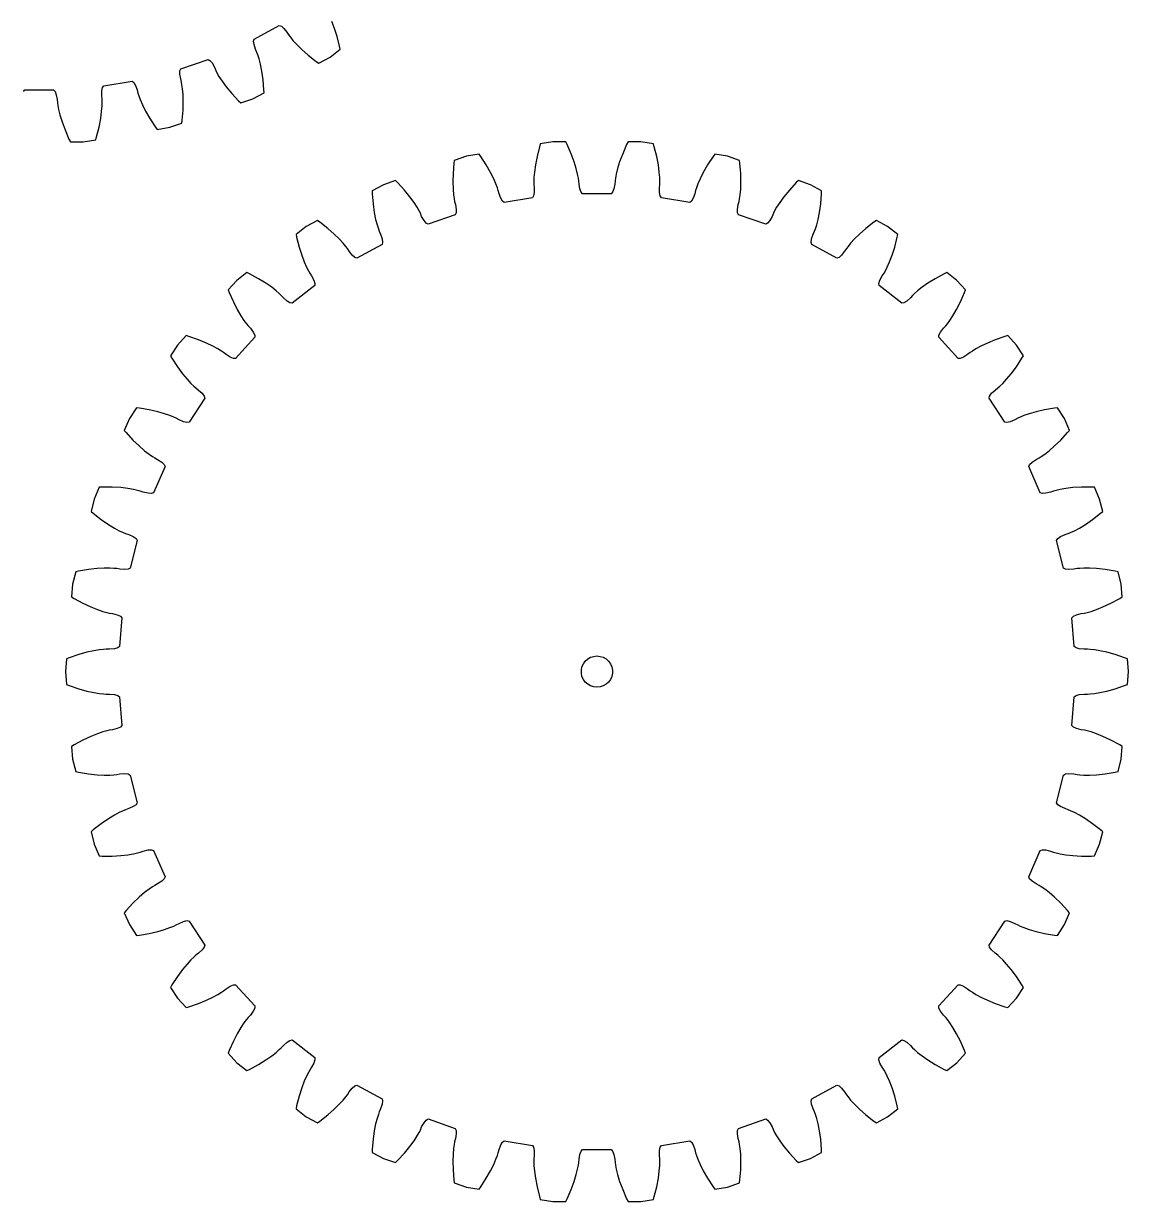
# Model space of a CAD drawing. Extents: x 0 to 209, y 0 to 203.
# Drawn here: x 102.9 to 208.7, y 0 to 112.8 of the extents above; entities that cross this region are included whole.
import ezdxf

# ---------------------------------------------------------------- set-up
doc = ezdxf.new("R2010")
doc.units = 0

msp = doc.modelspace()

# ---------------------------------------------------------------- linework, layer by layer
for p, q in [((132.64, 112.38), (132.4, 113.02)), ((124.94, 111.34), (127.36, 112.65)), ((127.36, 112.65), (127.56, 112.58)), ((127.56, 112.58), (127.8, 112.37)), ((127.8, 112.37), (128.09, 112.01)), ((128.09, 112.01), (128.27, 111.74)), ((128.27, 111.74), (128.42, 111.53)), ((132.89, 111.6), (132.64, 112.38)), ((124.89, 111.14), (124.94, 111.34)), ((124.94, 110.82), (124.89, 111.14)), ((125.08, 110.38), (124.94, 110.82)), ((128.42, 111.53), (128.67, 111.22)), ((128.67, 111.22), (129.03, 110.83)), ((129.03, 110.83), (129.52, 110.35)), ((133.13, 110.66), (132.89, 111.6)), ((133.18, 110.38), (133.13, 110.66)), ((125.21, 110.08), (125.08, 110.38)), ((125.3, 109.84), (125.21, 110.08)), ((125.42, 109.47), (125.3, 109.84)), ((125.56, 108.94), (125.42, 109.47)), ((129.52, 110.35), (130.14, 109.81)), ((130.14, 109.81), (130.9, 109.21)), ((131.14, 109.05), (132.22, 109.63)), ((132.22, 109.63), (133.18, 110.38)), ((117.84, 108.32), (117.92, 108.51)), ((117.92, 108.51), (120.53, 109.41)), ((120.53, 109.41), (120.71, 109.31)), ((120.71, 109.31), (120.92, 109.06)), ((120.92, 109.06), (121.14, 108.65)), ((121.14, 108.65), (121.27, 108.35)), ((121.27, 108.35), (121.39, 108.13)), ((125.69, 108.27), (125.56, 108.94)), ((130.9, 109.21), (131.14, 109.05)), ((110.54, 106.88), (113.25, 107.33)), ((113.25, 107.33), (113.41, 107.2)), ((113.41, 107.2), (113.58, 106.92)), ((117.83, 108), (117.84, 108.32)), ((117.91, 107.54), (117.83, 108)), ((117.99, 107.23), (117.91, 107.54)), ((118.03, 106.98), (117.99, 107.23)), ((121.39, 108.13), (121.58, 107.78)), ((121.58, 107.78), (121.88, 107.33)), ((121.88, 107.33), (122.28, 106.78)), ((125.8, 107.46), (125.69, 108.27)), ((125.89, 106.49), (125.8, 107.46)), ((102.85, 106.33), (102.98, 106.48)), ((102.98, 106.48), (105.73, 106.48)), ((105.73, 106.48), (105.87, 106.33)), ((105.87, 106.33), (105.99, 106.02)), ((110.36, 106.38), (110.43, 106.7)), ((110.36, 105.92), (110.36, 106.38)), ((110.43, 106.7), (110.54, 106.88)), ((113.58, 106.92), (113.73, 106.48)), ((113.73, 106.48), (113.81, 106.17)), ((113.81, 106.17), (113.89, 105.93)), ((118.09, 106.58), (118.03, 106.98)), ((118.14, 106.05), (118.09, 106.58)), ((122.28, 106.78), (122.8, 106.14)), ((122.8, 106.14), (123.46, 105.43)), ((124.82, 105.63), (125.9, 106.21)), ((125.9, 106.21), (125.89, 106.49)), ((105.99, 106.02), (106.07, 105.56)), ((106.07, 105.56), (106.1, 105.24)), ((106.1, 105.24), (106.13, 104.99)), ((106.13, 104.99), (106.21, 104.6)), ((110.34, 104.41), (110.38, 104.95)), ((110.39, 105.6), (110.36, 105.92)), ((110.38, 104.95), (110.39, 105.34)), ((110.39, 105.34), (110.39, 105.6)), ((113.89, 105.93), (114.03, 105.55)), ((114.03, 105.55), (114.24, 105.06)), ((114.24, 105.06), (114.55, 104.45)), ((118.16, 105.36), (118.14, 106.05)), ((118.14, 104.54), (118.16, 105.36)), ((123.46, 105.43), (123.66, 105.23)), ((123.66, 105.23), (124.82, 105.63)), ((106.21, 104.6), (106.34, 104.08)), ((106.34, 104.08), (106.54, 103.42)), ((110.25, 103.73), (110.34, 104.41)), ((114.55, 104.45), (114.96, 103.73)), ((118.06, 103.57), (118.14, 104.54)), ((106.54, 103.42), (106.83, 102.65)), ((109.86, 101.98), (110.09, 102.92)), ((110.09, 102.92), (110.25, 103.73)), ((114.96, 103.73), (115.49, 102.92)), ((115.49, 102.92), (115.65, 102.69)), ((115.65, 102.69), (116.86, 102.9)), ((116.86, 102.9), (118.02, 103.29)), ((118.02, 103.29), (118.06, 103.57)), ((106.83, 102.65), (107.21, 101.76)), ((107.21, 101.76), (107.34, 101.51)), ((108.56, 101.51), (109.77, 101.71)), ((109.77, 101.71), (109.86, 101.98)), ((107.34, 101.51), (108.56, 101.51)), ((152.29, 101.04), (152.06, 100.1)), ((152.37, 101.31), (152.29, 101.04)), ((153.58, 101.51), (152.37, 101.31)), ((154.81, 101.51), (153.58, 101.51)), ((154.94, 101.26), (154.81, 101.51)), ((155.32, 100.37), (154.94, 101.26)), ((160.64, 101.26), (160.26, 100.37)), ((160.77, 101.51), (160.64, 101.26)), ((161.99, 101.51), (160.77, 101.51)), ((163.2, 101.31), (161.99, 101.51)), ((163.29, 101.04), (163.2, 101.31)), ((163.52, 100.1), (163.29, 101.04)), ((144.09, 99.45), (144.01, 98.48)), ((144.13, 99.73), (144.09, 99.45)), ((145.29, 100.13), (144.13, 99.73)), ((146.5, 100.33), (145.29, 100.13)), ((146.66, 100.1), (146.5, 100.33)), ((147.19, 99.29), (146.66, 100.1)), ((152.06, 100.1), (151.9, 99.29)), ((155.61, 99.6), (155.32, 100.37)), ((155.81, 98.95), (155.61, 99.6)), ((159.97, 99.6), (159.77, 98.95)), ((160.26, 100.37), (159.97, 99.6)), ((163.68, 99.29), (163.52, 100.1)), ((168.92, 100.1), (168.39, 99.29)), ((169.08, 100.33), (168.92, 100.1)), ((170.29, 100.13), (169.08, 100.33)), ((171.45, 99.73), (170.29, 100.13)), ((171.49, 99.45), (171.45, 99.73)), ((171.57, 98.48), (171.49, 99.45)), ((144.01, 98.48), (143.99, 97.66)), ((147.6, 98.57), (147.19, 99.29)), ((147.91, 97.96), (147.6, 98.57)), ((151.81, 98.61), (151.76, 98.08)), ((151.9, 99.29), (151.81, 98.61)), ((155.94, 98.42), (155.81, 98.95)), ((156.02, 98.03), (155.94, 98.42)), ((159.64, 98.42), (159.56, 98.03)), ((159.77, 98.95), (159.64, 98.42)), ((163.77, 98.61), (163.68, 99.29)), ((163.81, 98.08), (163.77, 98.61)), ((167.98, 98.57), (167.67, 97.96)), ((168.39, 99.29), (167.98, 98.57)), ((171.59, 97.66), (171.57, 98.48)), ((137.33, 97.4), (136.25, 96.81)), ((138.49, 97.79), (137.33, 97.4)), ((138.69, 97.6), (138.49, 97.79)), ((139.35, 96.88), (138.69, 97.6)), ((143.99, 97.66), (144.01, 96.98)), ((148.12, 97.47), (147.91, 97.96)), ((148.26, 97.1), (148.12, 97.47)), ((148.34, 96.85), (148.26, 97.1)), ((151.76, 98.08), (151.75, 97.68)), ((151.75, 97.68), (151.76, 97.43)), ((151.76, 97.43), (151.79, 97.11)), ((151.79, 97.11), (151.79, 96.64)), ((156.05, 97.78), (156.02, 98.03)), ((156.08, 97.46), (156.05, 97.78)), ((156.16, 97), (156.08, 97.46)), ((159.5, 97.46), (159.42, 97)), ((159.53, 97.78), (159.5, 97.46)), ((159.56, 98.03), (159.53, 97.78)), ((163.79, 97.11), (163.82, 97.43)), ((163.79, 96.64), (163.79, 97.11)), ((163.82, 97.68), (163.81, 98.08)), ((163.82, 97.43), (163.82, 97.68)), ((167.32, 97.1), (167.24, 96.85)), ((167.46, 97.47), (167.32, 97.1)), ((167.67, 97.96), (167.46, 97.47)), ((171.57, 96.98), (171.59, 97.66)), ((176.88, 97.6), (176.23, 96.88)), ((177.09, 97.79), (176.88, 97.6)), ((178.25, 97.4), (177.09, 97.79)), ((179.32, 96.81), (178.25, 97.4)), ((136.25, 96.81), (136.26, 96.53)), ((136.26, 96.53), (136.34, 95.56)), ((139.87, 96.24), (139.35, 96.88)), ((140.27, 95.69), (139.87, 96.24)), ((144.01, 96.98), (144.06, 96.44)), ((144.06, 96.44), (144.11, 96.05)), ((144.11, 96.05), (144.16, 95.8)), ((148.41, 96.54), (148.34, 96.85)), ((148.57, 96.1), (148.41, 96.54)), ((148.73, 95.82), (148.57, 96.1)), ((151.61, 96.14), (148.9, 95.69)), ((151.72, 96.32), (151.61, 96.14)), ((151.79, 96.64), (151.72, 96.32)), ((156.27, 96.7), (156.16, 97)), ((156.41, 96.54), (156.27, 96.7)), ((159.16, 96.54), (156.41, 96.54)), ((159.3, 96.7), (159.16, 96.54)), ((159.42, 97), (159.3, 96.7)), ((163.86, 96.32), (163.79, 96.64)), ((163.97, 96.14), (163.86, 96.32)), ((166.68, 95.69), (163.97, 96.14)), ((167.01, 96.1), (166.84, 95.82)), ((167.16, 96.54), (167.01, 96.1)), ((167.24, 96.85), (167.16, 96.54)), ((171.41, 95.8), (171.46, 96.05)), ((171.46, 96.05), (171.52, 96.44)), ((171.52, 96.44), (171.57, 96.98)), ((175.71, 96.24), (175.31, 95.69)), ((176.23, 96.88), (175.71, 96.24)), ((179.23, 95.56), (179.32, 96.53)), ((179.32, 96.53), (179.32, 96.81)), ((136.34, 95.56), (136.46, 94.75)), ((140.56, 95.24), (140.27, 95.69)), ((140.76, 94.9), (140.56, 95.24)), ((140.88, 94.67), (140.76, 94.9)), ((144.16, 95.8), (144.24, 95.49)), ((144.24, 95.49), (144.32, 95.03)), ((144.32, 95.03), (144.3, 94.7)), ((148.9, 95.69), (148.73, 95.82)), ((166.84, 95.82), (166.68, 95.69)), ((171.26, 95.03), (171.34, 95.49)), ((171.27, 94.7), (171.26, 95.03)), ((171.34, 95.49), (171.41, 95.8)), ((174.82, 94.9), (174.7, 94.67)), ((175.01, 95.24), (174.82, 94.9)), ((175.31, 95.69), (175.01, 95.24)), ((179.12, 94.75), (179.23, 95.56)), ((131.01, 93.98), (129.93, 93.39)), ((131.24, 93.81), (131.01, 93.98)), ((132.01, 93.22), (131.24, 93.81)), ((136.46, 94.75), (136.59, 94.08)), ((136.59, 94.08), (136.73, 93.56)), ((141, 94.37), (140.88, 94.67)), ((141.23, 93.97), (141, 94.37)), ((141.44, 93.71), (141.23, 93.97)), ((141.62, 93.61), (141.44, 93.71)), ((144.22, 94.51), (141.62, 93.61)), ((144.3, 94.7), (144.22, 94.51)), ((171.35, 94.51), (171.27, 94.7)), ((173.96, 93.61), (171.35, 94.51)), ((174.14, 93.71), (173.96, 93.61)), ((174.35, 93.97), (174.14, 93.71)), ((174.57, 94.37), (174.35, 93.97)), ((174.7, 94.67), (174.57, 94.37)), ((178.85, 93.56), (178.99, 94.08)), ((178.99, 94.08), (179.12, 94.75)), ((184.33, 93.81), (183.57, 93.22)), ((184.57, 93.98), (184.33, 93.81)), ((185.64, 93.39), (184.57, 93.98)), ((129.93, 93.39), (128.97, 92.64)), ((128.97, 92.64), (129.02, 92.36)), ((132.63, 92.67), (132.01, 93.22)), ((133.11, 92.2), (132.63, 92.67)), ((136.73, 93.56), (136.85, 93.18)), ((136.85, 93.18), (136.93, 92.94)), ((136.93, 92.94), (137.06, 92.65)), ((137.06, 92.65), (137.21, 92.2)), ((178.36, 92.2), (178.51, 92.65)), ((178.51, 92.65), (178.64, 92.94)), ((178.64, 92.94), (178.73, 93.18)), ((178.73, 93.18), (178.85, 93.56)), ((182.95, 92.67), (182.46, 92.2)), ((183.57, 93.22), (182.95, 92.67)), ((186.61, 92.64), (185.64, 93.39)), ((186.56, 92.36), (186.61, 92.64)), ((129.02, 92.36), (129.26, 91.42)), ((129.26, 91.42), (129.51, 90.64)), ((133.48, 91.8), (133.11, 92.2)), ((133.73, 91.49), (133.48, 91.8)), ((133.88, 91.29), (133.73, 91.49)), ((137.21, 91.68), (134.79, 90.37)), ((137.21, 92.2), (137.26, 91.88)), ((137.26, 91.88), (137.21, 91.68)), ((178.32, 91.88), (178.36, 92.2)), ((178.37, 91.68), (178.32, 91.88)), ((180.79, 90.37), (178.37, 91.68)), ((181.85, 91.49), (181.7, 91.29)), ((182.1, 91.8), (181.85, 91.49)), ((182.46, 92.2), (182.1, 91.8)), ((186.07, 90.64), (186.32, 91.42)), ((186.32, 91.42), (186.56, 92.36)), ((129.51, 90.64), (129.75, 90)), ((134.05, 91.02), (133.88, 91.29)), ((134.34, 90.65), (134.05, 91.02)), ((134.59, 90.44), (134.34, 90.65)), ((134.79, 90.37), (134.59, 90.44)), ((180.99, 90.44), (180.79, 90.37)), ((181.23, 90.65), (180.99, 90.44)), ((181.52, 91.02), (181.23, 90.65)), ((181.7, 91.29), (181.52, 91.02)), ((185.83, 90), (186.07, 90.64)), ((129.75, 90), (129.97, 89.51)), ((129.97, 89.51), (130.15, 89.15)), ((130.15, 89.15), (130.28, 88.93)), ((185.3, 88.93), (185.43, 89.15)), ((185.43, 89.15), (185.61, 89.51)), ((185.61, 89.51), (185.83, 90)), ((123.3, 88.23), (122.47, 87.32)), ((124.26, 88.98), (123.3, 88.23)), ((124.52, 88.86), (124.26, 88.98)), ((125.37, 88.39), (124.52, 88.86)), ((126.07, 87.96), (125.37, 88.39)), ((130.28, 88.93), (130.45, 88.66)), ((130.45, 88.66), (130.67, 88.25)), ((130.67, 88.25), (130.77, 87.94)), ((184.81, 87.94), (184.91, 88.25)), ((184.91, 88.25), (185.13, 88.66)), ((185.13, 88.66), (185.3, 88.93)), ((190.21, 88.39), (189.51, 87.96)), ((191.06, 88.86), (190.21, 88.39)), ((191.32, 88.98), (191.06, 88.86)), ((192.28, 88.23), (191.32, 88.98)), ((193.11, 87.32), (192.28, 88.23)), ((122.47, 87.32), (122.57, 87.06)), ((122.57, 87.06), (122.96, 86.17)), ((126.63, 87.57), (126.07, 87.96)), ((127.05, 87.24), (126.63, 87.57)), ((127.35, 86.98), (127.05, 87.24)), ((127.53, 86.8), (127.35, 86.98)), ((130.75, 87.73), (128.58, 86.04)), ((130.77, 87.94), (130.75, 87.73)), ((184.83, 87.73), (184.81, 87.94)), ((187, 86.04), (184.83, 87.73)), ((188.23, 86.98), (188.04, 86.8)), ((188.52, 87.24), (188.23, 86.98)), ((188.95, 87.57), (188.52, 87.24)), ((189.51, 87.96), (188.95, 87.57)), ((192.62, 86.17), (193.01, 87.06)), ((193.01, 87.06), (193.11, 87.32)), ((122.96, 86.17), (123.33, 85.44)), ((127.75, 86.56), (127.53, 86.8)), ((128.1, 86.25), (127.75, 86.56)), ((128.38, 86.08), (128.1, 86.25)), ((128.58, 86.04), (128.38, 86.08)), ((187.2, 86.08), (187, 86.04)), ((187.48, 86.25), (187.2, 86.08)), ((187.83, 86.56), (187.48, 86.25)), ((188.04, 86.8), (187.83, 86.56)), ((192.25, 85.44), (192.62, 86.17)), ((123.33, 85.44), (123.67, 84.85)), ((123.67, 84.85), (123.97, 84.4)), ((191.61, 84.4), (191.9, 84.85)), ((191.9, 84.85), (192.25, 85.44)), ((123.97, 84.4), (124.21, 84.08)), ((124.21, 84.08), (124.37, 83.88)), ((124.37, 83.88), (124.59, 83.65)), ((124.59, 83.65), (124.87, 83.28)), ((190.71, 83.28), (190.99, 83.65)), ((190.99, 83.65), (191.21, 83.88)), ((191.21, 83.88), (191.37, 84.08)), ((191.37, 84.08), (191.61, 84.4)), ((118.43, 82.94), (117.6, 82.04)), ((118.7, 82.86), (118.43, 82.94)), ((119.62, 82.54), (118.7, 82.86)), ((120.38, 82.23), (119.62, 82.54)), ((125.03, 82.78), (123.17, 80.75)), ((124.87, 83.28), (125.02, 82.98)), ((125.02, 82.98), (125.03, 82.78)), ((190.54, 82.78), (190.56, 82.98)), ((192.41, 80.75), (190.54, 82.78)), ((190.56, 82.98), (190.71, 83.28)), ((195.96, 82.54), (195.2, 82.23)), ((196.88, 82.86), (195.96, 82.54)), ((197.15, 82.94), (196.88, 82.86)), ((197.98, 82.04), (197.15, 82.94)), ((117.6, 82.04), (116.93, 81.01)), ((120.99, 81.94), (120.38, 82.23)), ((121.47, 81.68), (120.99, 81.94)), ((121.81, 81.47), (121.47, 81.68)), ((122.01, 81.33), (121.81, 81.47)), ((122.27, 81.13), (122.01, 81.33)), ((193.56, 81.33), (193.31, 81.13)), ((193.77, 81.47), (193.56, 81.33)), ((194.11, 81.68), (193.77, 81.47)), ((194.58, 81.94), (194.11, 81.68)), ((195.2, 82.23), (194.58, 81.94)), ((198.65, 81.01), (197.98, 82.04)), ((116.93, 81.01), (117.07, 80.77)), ((117.07, 80.77), (117.6, 79.96)), ((122.66, 80.88), (122.27, 81.13)), ((122.96, 80.76), (122.66, 80.88)), ((123.17, 80.75), (122.96, 80.76)), ((192.61, 80.76), (192.41, 80.75)), ((192.92, 80.88), (192.61, 80.76)), ((193.31, 81.13), (192.92, 80.88)), ((197.98, 79.96), (198.51, 80.77)), ((198.51, 80.77), (198.65, 81.01)), ((117.6, 79.96), (118.09, 79.29)), ((118.09, 79.29), (118.53, 78.77)), ((197.05, 78.77), (197.49, 79.29)), ((197.49, 79.29), (197.98, 79.96)), ((118.53, 78.77), (118.89, 78.37)), ((118.89, 78.37), (119.18, 78.1)), ((119.18, 78.1), (119.37, 77.93)), ((119.37, 77.93), (119.62, 77.73)), ((195.95, 77.73), (196.21, 77.93)), ((196.21, 77.93), (196.4, 78.1)), ((196.4, 78.1), (196.68, 78.37)), ((196.68, 78.37), (197.05, 78.77)), ((120.21, 76.95), (118.71, 74.65)), ((119.62, 77.73), (119.96, 77.42)), ((119.96, 77.42), (120.16, 77.15)), ((120.16, 77.15), (120.21, 76.95)), ((195.37, 76.95), (195.42, 77.15)), ((196.87, 74.65), (195.37, 76.95)), ((195.42, 77.15), (195.61, 77.42)), ((195.61, 77.42), (195.95, 77.73)), ((113.67, 76.02), (113, 75)), ((113.95, 75.99), (113.67, 76.02)), ((114.9, 75.83), (113.95, 75.99)), ((115.71, 75.65), (114.9, 75.83)), ((116.36, 75.46), (115.71, 75.65)), ((199.87, 75.65), (199.21, 75.46)), ((200.67, 75.83), (199.87, 75.65)), ((201.63, 75.99), (200.67, 75.83)), ((201.91, 76.02), (201.63, 75.99)), ((202.58, 75), (201.91, 76.02)), ((113, 75), (112.51, 73.87)), ((116.87, 75.28), (116.36, 75.46)), ((117.24, 75.13), (116.87, 75.28)), ((117.47, 75.02), (117.24, 75.13)), ((117.75, 74.87), (117.47, 75.02)), ((118.18, 74.68), (117.75, 74.87)), ((118.5, 74.61), (118.18, 74.68)), ((118.71, 74.65), (118.5, 74.61)), ((197.08, 74.61), (196.87, 74.65)), ((197.4, 74.68), (197.08, 74.61)), ((197.83, 74.87), (197.4, 74.68)), ((198.11, 75.02), (197.83, 74.87)), ((198.34, 75.13), (198.11, 75.02)), ((198.7, 75.28), (198.34, 75.13)), ((199.21, 75.46), (198.7, 75.28)), ((203.07, 73.87), (202.58, 75)), ((112.51, 73.87), (112.69, 73.65)), ((112.69, 73.65), (113.34, 72.94)), ((202.23, 72.94), (202.89, 73.65)), ((202.89, 73.65), (203.07, 73.87)), ((113.34, 72.94), (113.94, 72.37)), ((113.94, 72.37), (114.45, 71.92)), ((201.13, 71.92), (201.64, 72.37)), ((201.64, 72.37), (202.23, 72.94)), ((114.45, 71.92), (114.88, 71.59)), ((114.88, 71.59), (115.2, 71.37)), ((115.2, 71.37), (115.42, 71.24)), ((115.42, 71.24), (115.7, 71.08)), ((199.87, 71.08), (200.16, 71.24)), ((200.16, 71.24), (200.37, 71.37)), ((200.37, 71.37), (200.7, 71.59)), ((200.7, 71.59), (201.13, 71.92)), ((116.41, 70.41), (115.31, 67.89)), ((115.7, 71.08), (116.09, 70.83)), ((116.09, 70.83), (116.33, 70.6)), ((116.33, 70.6), (116.41, 70.41)), ((199.17, 70.41), (199.25, 70.6)), ((200.27, 67.89), (199.17, 70.41)), ((199.25, 70.6), (199.48, 70.83)), ((199.48, 70.83), (199.87, 71.08)), ((110.11, 68.41), (109.62, 67.29)), ((110.39, 68.43), (110.11, 68.41)), ((111.36, 68.43), (110.39, 68.43)), ((112.18, 68.38), (111.36, 68.43)), ((112.86, 68.3), (112.18, 68.38)), ((113.39, 68.21), (112.86, 68.3)), ((113.78, 68.12), (113.39, 68.21)), ((114.03, 68.05), (113.78, 68.12)), ((114.33, 67.95), (114.03, 68.05)), ((114.78, 67.84), (114.33, 67.95)), ((115.11, 67.82), (114.78, 67.84)), ((115.31, 67.89), (115.11, 67.82)), ((200.47, 67.82), (200.27, 67.89)), ((200.8, 67.84), (200.47, 67.82)), ((201.25, 67.95), (200.8, 67.84)), ((201.55, 68.05), (201.25, 67.95)), ((201.8, 68.12), (201.55, 68.05)), ((202.18, 68.21), (201.8, 68.12)), ((202.71, 68.3), (202.18, 68.21)), ((203.39, 68.38), (202.71, 68.3)), ((204.22, 68.43), (203.39, 68.38)), ((205.18, 68.43), (204.22, 68.43)), ((205.47, 68.41), (205.18, 68.43)), ((205.96, 67.29), (205.47, 68.41)), ((109.62, 67.29), (109.32, 66.1)), ((206.26, 66.1), (205.96, 67.29)), ((109.32, 66.1), (109.53, 65.92)), ((109.53, 65.92), (110.3, 65.33)), ((205.28, 65.33), (206.05, 65.92)), ((206.05, 65.92), (206.26, 66.1)), ((110.3, 65.33), (110.98, 64.86)), ((110.98, 64.86), (111.56, 64.5)), ((111.56, 64.5), (112.03, 64.25)), ((203.54, 64.25), (204.02, 64.5)), ((204.02, 64.5), (204.6, 64.86)), ((204.6, 64.86), (205.28, 65.33)), ((112.03, 64.25), (112.39, 64.08)), ((112.39, 64.08), (112.63, 63.98)), ((112.63, 63.98), (112.93, 63.88)), ((112.93, 63.88), (113.36, 63.69)), ((113.74, 63.33), (113.07, 60.66)), ((113.36, 63.69), (113.63, 63.5)), ((113.63, 63.5), (113.74, 63.33)), ((201.84, 63.33), (201.95, 63.5)), ((202.51, 60.66), (201.84, 63.33)), ((201.95, 63.5), (202.22, 63.69)), ((202.22, 63.69), (202.64, 63.88)), ((202.64, 63.88), (202.95, 63.98)), ((202.95, 63.98), (203.18, 64.08)), ((203.18, 64.08), (203.54, 64.25)), ((107.85, 60.33), (107.55, 59.14)), ((108.13, 60.39), (107.85, 60.33)), ((109.09, 60.54), (108.13, 60.39)), ((109.91, 60.63), (109.09, 60.54)), ((110.59, 60.67), (109.91, 60.63)), ((111.13, 60.67), (110.59, 60.67)), ((111.52, 60.64), (111.13, 60.67)), ((111.78, 60.62), (111.52, 60.64)), ((112.09, 60.56), (111.78, 60.62)), ((112.56, 60.53), (112.09, 60.56)), ((112.88, 60.57), (112.56, 60.53)), ((113.07, 60.66), (112.88, 60.57)), ((202.69, 60.57), (202.51, 60.66)), ((203.02, 60.53), (202.69, 60.57)), ((203.49, 60.56), (203.02, 60.53)), ((203.8, 60.62), (203.49, 60.56)), ((204.05, 60.64), (203.8, 60.62)), ((204.45, 60.67), (204.05, 60.64)), ((204.99, 60.67), (204.45, 60.67)), ((205.67, 60.63), (204.99, 60.67)), ((206.49, 60.54), (205.67, 60.63)), ((207.45, 60.39), (206.49, 60.54)), ((207.72, 60.33), (207.45, 60.39)), ((208.02, 59.14), (207.72, 60.33)), ((107.55, 59.14), (107.45, 57.92)), ((208.12, 57.92), (208.02, 59.14)), ((107.45, 57.92), (107.69, 57.77)), ((107.69, 57.77), (108.55, 57.31)), ((207.03, 57.31), (207.88, 57.77)), ((207.88, 57.77), (208.12, 57.92)), ((108.55, 57.31), (109.29, 56.96)), ((109.29, 56.96), (109.93, 56.71)), ((109.93, 56.71), (110.44, 56.53)), ((110.44, 56.53), (110.82, 56.43)), ((110.82, 56.43), (111.07, 56.37)), ((204.51, 56.37), (204.76, 56.43)), ((204.76, 56.43), (205.14, 56.53)), ((205.14, 56.53), (205.65, 56.71)), ((205.65, 56.71), (206.28, 56.96)), ((206.28, 56.96), (207.03, 57.31)), ((111.07, 56.37), (111.38, 56.32)), ((111.38, 56.32), (111.83, 56.2)), ((111.83, 56.2), (112.13, 56.06)), ((112.27, 55.91), (112.04, 53.17)), ((112.13, 56.06), (112.27, 55.91)), ((203.31, 55.91), (203.45, 56.06)), ((203.53, 53.17), (203.31, 55.91)), ((203.45, 56.06), (203.74, 56.2)), ((203.74, 56.2), (204.19, 56.32)), ((204.19, 56.32), (204.51, 56.37)), ((111.88, 53.04), (111.57, 52.95)), ((112.04, 53.17), (111.88, 53.04)), ((203.7, 53.04), (203.53, 53.17)), ((204.01, 52.95), (203.7, 53.04)), ((106.96, 51.98), (106.86, 50.76)), ((107.22, 52.08), (106.96, 51.98)), ((108.14, 52.39), (107.22, 52.08)), ((108.93, 52.62), (108.14, 52.39)), ((109.6, 52.76), (108.93, 52.62)), ((110.13, 52.85), (109.6, 52.76)), ((110.53, 52.89), (110.13, 52.85)), ((110.78, 52.91), (110.53, 52.89)), ((111.1, 52.91), (110.78, 52.91)), ((111.57, 52.95), (111.1, 52.91)), ((156.67, 51.76), (156.91, 51.97)), ((156.91, 51.97), (157.18, 52.13)), ((157.18, 52.13), (157.48, 52.22)), ((157.48, 52.22), (157.79, 52.26)), ((157.79, 52.26), (158.1, 52.22)), ((158.1, 52.22), (158.4, 52.13)), ((158.4, 52.13), (158.67, 51.97)), ((158.67, 51.97), (158.9, 51.76)), ((204.48, 52.91), (204.01, 52.95)), ((204.8, 52.91), (204.48, 52.91)), ((205.05, 52.89), (204.8, 52.91)), ((205.45, 52.85), (205.05, 52.89)), ((205.98, 52.76), (205.45, 52.85)), ((206.64, 52.62), (205.98, 52.76)), ((207.44, 52.39), (206.64, 52.62)), ((208.35, 52.08), (207.44, 52.39)), ((208.62, 51.98), (208.35, 52.08)), ((208.72, 50.76), (208.62, 51.98)), ((156.3, 50.91), (156.36, 51.22)), ((156.3, 50.6), (156.3, 50.91)), ((156.36, 51.22), (156.49, 51.51)), ((156.49, 51.51), (156.67, 51.76)), ((158.9, 51.76), (159.09, 51.51)), ((159.09, 51.51), (159.22, 51.22)), ((159.22, 51.22), (159.28, 50.91)), ((159.28, 50.91), (159.28, 50.6)), ((106.86, 50.76), (106.96, 49.53)), ((156.36, 50.29), (156.3, 50.6)), ((156.49, 50.01), (156.36, 50.29)), ((156.67, 49.75), (156.49, 50.01)), ((156.91, 49.54), (156.67, 49.75)), ((158.9, 49.75), (158.67, 49.54)), ((159.09, 50.01), (158.9, 49.75)), ((159.22, 50.29), (159.09, 50.01)), ((159.28, 50.6), (159.22, 50.29)), ((208.62, 49.53), (208.72, 50.76)), ((106.96, 49.53), (107.22, 49.43)), ((107.22, 49.43), (108.14, 49.12)), ((108.14, 49.12), (108.93, 48.89)), ((108.93, 48.89), (109.6, 48.75)), ((109.6, 48.75), (110.13, 48.66)), ((110.13, 48.66), (110.53, 48.62)), ((110.53, 48.62), (110.78, 48.6)), ((110.78, 48.6), (111.1, 48.6)), ((111.1, 48.6), (111.57, 48.56)), ((111.57, 48.56), (111.88, 48.47)), ((157.18, 49.39), (156.91, 49.54)), ((157.48, 49.29), (157.18, 49.39)), ((157.79, 49.26), (157.48, 49.29)), ((158.1, 49.29), (157.79, 49.26)), ((158.4, 49.39), (158.1, 49.29)), ((158.67, 49.54), (158.4, 49.39)), ((203.7, 48.47), (204.01, 48.56)), ((204.01, 48.56), (204.48, 48.6)), ((204.48, 48.6), (204.8, 48.6)), ((204.8, 48.6), (205.05, 48.62)), ((205.05, 48.62), (205.45, 48.66)), ((205.45, 48.66), (205.98, 48.75)), ((205.98, 48.75), (206.64, 48.89)), ((206.64, 48.89), (207.44, 49.12)), ((207.44, 49.12), (208.35, 49.43)), ((208.35, 49.43), (208.62, 49.53)), ((111.88, 48.47), (112.04, 48.35)), ((112.04, 48.35), (112.27, 45.6)), ((203.31, 45.6), (203.53, 48.35)), ((203.53, 48.35), (203.7, 48.47)), ((111.07, 45.14), (110.82, 45.09)), ((111.38, 45.19), (111.07, 45.14)), ((111.83, 45.31), (111.38, 45.19)), ((112.13, 45.45), (111.83, 45.31)), ((112.27, 45.6), (112.13, 45.45)), ((203.45, 45.45), (203.31, 45.6)), ((203.74, 45.31), (203.45, 45.45)), ((204.19, 45.19), (203.74, 45.31)), ((204.51, 45.14), (204.19, 45.19)), ((204.76, 45.09), (204.51, 45.14)), ((108.55, 44.2), (107.69, 43.74)), ((109.29, 44.55), (108.55, 44.2)), ((109.93, 44.81), (109.29, 44.55)), ((110.44, 44.98), (109.93, 44.81)), ((110.82, 45.09), (110.44, 44.98)), ((205.14, 44.98), (204.76, 45.09)), ((205.65, 44.81), (205.14, 44.98)), ((206.28, 44.55), (205.65, 44.81)), ((207.03, 44.2), (206.28, 44.55)), ((207.88, 43.74), (207.03, 44.2)), ((107.69, 43.74), (107.45, 43.59)), ((107.45, 43.59), (107.55, 42.37)), ((208.12, 43.59), (207.88, 43.74)), ((208.02, 42.37), (208.12, 43.59)), ((107.55, 42.37), (107.85, 41.18)), ((207.72, 41.18), (208.02, 42.37)), ((107.85, 41.18), (108.13, 41.12)), ((108.13, 41.12), (109.09, 40.97)), ((109.09, 40.97), (109.91, 40.88)), ((109.91, 40.88), (110.59, 40.84)), ((110.59, 40.84), (111.13, 40.84)), ((111.13, 40.84), (111.52, 40.87)), ((111.52, 40.87), (111.78, 40.9)), ((111.78, 40.9), (112.09, 40.95)), ((112.09, 40.95), (112.56, 40.98)), ((112.56, 40.98), (112.88, 40.95)), ((112.88, 40.95), (113.07, 40.85)), ((113.07, 40.85), (113.74, 38.18)), ((201.84, 38.18), (202.51, 40.85)), ((202.51, 40.85), (202.69, 40.95)), ((202.69, 40.95), (203.02, 40.98)), ((203.02, 40.98), (203.49, 40.95)), ((203.49, 40.95), (203.8, 40.9)), ((203.8, 40.9), (204.05, 40.87)), ((204.05, 40.87), (204.45, 40.84)), ((204.45, 40.84), (204.99, 40.84)), ((204.99, 40.84), (205.67, 40.88)), ((205.67, 40.88), (206.49, 40.97)), ((206.49, 40.97), (207.45, 41.12)), ((207.45, 41.12), (207.72, 41.18)), ((112.03, 37.26), (111.56, 37.01)), ((112.39, 37.43), (112.03, 37.26)), ((112.63, 37.53), (112.39, 37.43)), ((112.93, 37.63), (112.63, 37.53)), ((113.36, 37.82), (112.93, 37.63)), ((113.63, 38.01), (113.36, 37.82)), ((113.74, 38.18), (113.63, 38.01)), ((201.95, 38.01), (201.84, 38.18)), ((202.22, 37.82), (201.95, 38.01)), ((202.64, 37.63), (202.22, 37.82)), ((202.95, 37.53), (202.64, 37.63)), ((203.18, 37.43), (202.95, 37.53)), ((203.54, 37.26), (203.18, 37.43)), ((204.02, 37.01), (203.54, 37.26)), ((110.3, 36.18), (109.53, 35.59)), ((110.98, 36.65), (110.3, 36.18)), ((111.56, 37.01), (110.98, 36.65)), ((204.6, 36.65), (204.02, 37.01)), ((205.28, 36.18), (204.6, 36.65)), ((206.05, 35.59), (205.28, 36.18)), ((109.53, 35.59), (109.32, 35.41)), ((109.32, 35.41), (109.62, 34.22)), ((205.96, 34.22), (206.26, 35.41)), ((206.26, 35.41), (206.05, 35.59)), ((109.62, 34.22), (110.11, 33.1)), ((205.47, 33.1), (205.96, 34.22)), ((110.11, 33.1), (110.39, 33.08)), ((110.39, 33.08), (111.36, 33.08)), ((111.36, 33.08), (112.18, 33.13)), ((112.18, 33.13), (112.86, 33.21)), ((112.86, 33.21), (113.39, 33.3)), ((113.39, 33.3), (113.78, 33.39)), ((113.78, 33.39), (114.03, 33.46)), ((114.03, 33.46), (114.33, 33.56)), ((114.33, 33.56), (114.78, 33.67)), ((114.78, 33.67), (115.11, 33.69)), ((115.11, 33.69), (115.31, 33.62)), ((115.31, 33.62), (116.41, 31.1)), ((199.17, 31.1), (200.27, 33.62)), ((200.27, 33.62), (200.47, 33.69)), ((200.47, 33.69), (200.8, 33.67)), ((200.8, 33.67), (201.25, 33.56)), ((201.25, 33.56), (201.55, 33.46)), ((201.55, 33.46), (201.8, 33.39)), ((201.8, 33.39), (202.18, 33.3)), ((202.18, 33.3), (202.71, 33.21)), ((202.71, 33.21), (203.39, 33.13)), ((203.39, 33.13), (204.22, 33.08)), ((204.22, 33.08), (205.18, 33.08)), ((205.18, 33.08), (205.47, 33.1)), ((116.09, 30.68), (115.7, 30.43)), ((116.33, 30.92), (116.09, 30.68)), ((116.41, 31.1), (116.33, 30.92)), ((199.25, 30.92), (199.17, 31.1)), ((199.48, 30.68), (199.25, 30.92)), ((199.87, 30.43), (199.48, 30.68)), ((114.45, 29.59), (113.94, 29.14)), ((114.88, 29.92), (114.45, 29.59)), ((115.2, 30.14), (114.88, 29.92)), ((115.42, 30.27), (115.2, 30.14)), ((115.7, 30.43), (115.42, 30.27)), ((200.16, 30.27), (199.87, 30.43)), ((200.37, 30.14), (200.16, 30.27)), ((200.7, 29.92), (200.37, 30.14)), ((201.13, 29.59), (200.7, 29.92)), ((201.64, 29.14), (201.13, 29.59)), ((113.34, 28.57), (112.69, 27.86)), ((113.94, 29.14), (113.34, 28.57)), ((202.23, 28.57), (201.64, 29.14)), ((202.89, 27.86), (202.23, 28.57)), ((112.69, 27.86), (112.51, 27.64)), ((112.51, 27.64), (113, 26.52)), ((202.58, 26.52), (203.07, 27.64)), ((203.07, 27.64), (202.89, 27.86)), ((113, 26.52), (113.67, 25.49)), ((115.71, 25.87), (116.36, 26.05)), ((116.36, 26.05), (116.87, 26.23)), ((116.87, 26.23), (117.24, 26.38)), ((117.24, 26.38), (117.47, 26.49)), ((117.47, 26.49), (117.75, 26.64)), ((117.75, 26.64), (118.18, 26.83)), ((118.18, 26.83), (118.5, 26.9)), ((118.5, 26.9), (118.71, 26.86)), ((118.71, 26.86), (120.21, 24.56)), ((195.37, 24.56), (196.87, 26.86)), ((196.87, 26.86), (197.08, 26.9)), ((197.08, 26.9), (197.4, 26.83)), ((197.4, 26.83), (197.83, 26.64)), ((197.83, 26.64), (198.11, 26.49)), ((198.11, 26.49), (198.34, 26.38)), ((198.34, 26.38), (198.7, 26.23)), ((198.7, 26.23), (199.21, 26.05)), ((199.21, 26.05), (199.87, 25.87)), ((201.91, 25.49), (202.58, 26.52)), ((113.67, 25.49), (113.95, 25.52)), ((113.95, 25.52), (114.9, 25.68)), ((114.9, 25.68), (115.71, 25.87)), ((199.87, 25.87), (200.67, 25.68)), ((200.67, 25.68), (201.63, 25.52)), ((201.63, 25.52), (201.91, 25.49)), ((119.62, 23.78), (119.37, 23.58)), ((119.96, 24.1), (119.62, 23.78)), ((120.16, 24.36), (119.96, 24.1)), ((120.21, 24.56), (120.16, 24.36)), ((195.42, 24.36), (195.37, 24.56)), ((195.61, 24.1), (195.42, 24.36)), ((195.95, 23.78), (195.61, 24.1)), ((196.21, 23.58), (195.95, 23.78)), ((118.53, 22.74), (118.09, 22.22)), ((118.89, 23.14), (118.53, 22.74)), ((119.18, 23.41), (118.89, 23.14)), ((119.37, 23.58), (119.18, 23.41)), ((196.4, 23.41), (196.21, 23.58)), ((196.68, 23.14), (196.4, 23.41)), ((197.05, 22.74), (196.68, 23.14)), ((197.49, 22.22), (197.05, 22.74)), ((117.6, 21.55), (117.07, 20.75)), ((118.09, 22.22), (117.6, 21.55)), ((197.98, 21.55), (197.49, 22.22)), ((198.51, 20.75), (197.98, 21.55)), ((117.07, 20.75), (116.93, 20.5)), ((116.93, 20.5), (117.6, 19.47)), ((122.01, 20.18), (122.27, 20.38)), ((122.27, 20.38), (122.66, 20.63)), ((122.66, 20.63), (122.96, 20.76)), ((122.96, 20.76), (123.17, 20.76)), ((123.17, 20.76), (125.03, 18.73)), ((190.54, 18.73), (192.41, 20.76)), ((192.41, 20.76), (192.61, 20.76)), ((192.61, 20.76), (192.92, 20.63)), ((192.92, 20.63), (193.31, 20.38)), ((193.31, 20.38), (193.56, 20.18)), ((197.98, 19.47), (198.65, 20.5)), ((198.65, 20.5), (198.51, 20.75)), ((117.6, 19.47), (118.43, 18.57)), ((119.62, 18.97), (120.38, 19.28)), ((120.38, 19.28), (120.99, 19.57)), ((120.99, 19.57), (121.47, 19.83)), ((121.47, 19.83), (121.81, 20.04)), ((121.81, 20.04), (122.01, 20.18)), ((193.56, 20.18), (193.77, 20.04)), ((193.77, 20.04), (194.11, 19.83)), ((194.11, 19.83), (194.58, 19.57)), ((194.58, 19.57), (195.2, 19.28)), ((195.2, 19.28), (195.96, 18.97)), ((197.15, 18.57), (197.98, 19.47)), ((118.43, 18.57), (118.7, 18.65)), ((118.7, 18.65), (119.62, 18.97)), ((124.87, 18.23), (124.59, 17.86)), ((125.02, 18.53), (124.87, 18.23)), ((125.03, 18.73), (125.02, 18.53)), ((190.56, 18.53), (190.54, 18.73)), ((190.71, 18.23), (190.56, 18.53)), ((190.99, 17.86), (190.71, 18.23)), ((195.96, 18.97), (196.88, 18.65)), ((196.88, 18.65), (197.15, 18.57)), ((123.97, 17.11), (123.67, 16.66)), ((124.21, 17.43), (123.97, 17.11)), ((124.37, 17.63), (124.21, 17.43)), ((124.59, 17.86), (124.37, 17.63)), ((191.21, 17.63), (190.99, 17.86)), ((191.37, 17.43), (191.21, 17.63)), ((191.61, 17.11), (191.37, 17.43)), ((191.9, 16.66), (191.61, 17.11)), ((123.33, 16.07), (122.96, 15.34)), ((123.67, 16.66), (123.33, 16.07)), ((192.25, 16.07), (191.9, 16.66)), ((192.62, 15.34), (192.25, 16.07)), ((122.96, 15.34), (122.57, 14.45)), ((127.35, 14.54), (127.53, 14.71)), ((127.53, 14.71), (127.75, 14.95)), ((127.75, 14.95), (128.1, 15.26)), ((128.1, 15.26), (128.38, 15.43)), ((128.38, 15.43), (128.58, 15.47)), ((128.58, 15.47), (130.75, 13.78)), ((184.83, 13.78), (187, 15.47)), ((187, 15.47), (187.2, 15.43)), ((187.2, 15.43), (187.48, 15.26)), ((187.48, 15.26), (187.83, 14.95)), ((187.83, 14.95), (188.04, 14.71)), ((188.04, 14.71), (188.23, 14.54)), ((193.01, 14.45), (192.62, 15.34)), ((122.57, 14.45), (122.47, 14.19)), ((122.47, 14.19), (123.3, 13.29)), ((125.37, 13.12), (126.07, 13.55)), ((126.07, 13.55), (126.63, 13.94)), ((126.63, 13.94), (127.05, 14.27)), ((127.05, 14.27), (127.35, 14.54)), ((130.77, 13.57), (130.67, 13.26)), ((130.75, 13.78), (130.77, 13.57)), ((184.81, 13.57), (184.83, 13.78)), ((184.91, 13.26), (184.81, 13.57)), ((188.23, 14.54), (188.52, 14.27)), ((188.52, 14.27), (188.95, 13.94)), ((188.95, 13.94), (189.51, 13.55)), ((189.51, 13.55), (190.21, 13.12)), ((192.28, 13.29), (193.11, 14.19)), ((193.11, 14.19), (193.01, 14.45)), ((123.3, 13.29), (124.26, 12.53)), ((124.26, 12.53), (124.52, 12.65)), ((124.52, 12.65), (125.37, 13.12)), ((130.28, 12.58), (130.15, 12.36)), ((130.45, 12.85), (130.28, 12.58)), ((130.67, 13.26), (130.45, 12.85)), ((185.13, 12.85), (184.91, 13.26)), ((185.3, 12.58), (185.13, 12.85)), ((185.43, 12.36), (185.3, 12.58)), ((190.21, 13.12), (191.06, 12.65)), ((191.06, 12.65), (191.32, 12.53)), ((191.32, 12.53), (192.28, 13.29)), ((129.75, 11.51), (129.51, 10.87)), ((129.97, 12.01), (129.75, 11.51)), ((130.15, 12.36), (129.97, 12.01)), ((185.61, 12.01), (185.43, 12.36)), ((185.83, 11.51), (185.61, 12.01)), ((186.07, 10.87), (185.83, 11.51)), ((129.51, 10.87), (129.26, 10.09)), ((133.73, 10.02), (133.88, 10.22)), ((133.88, 10.22), (134.05, 10.49)), ((134.05, 10.49), (134.34, 10.86)), ((134.34, 10.86), (134.59, 11.07)), ((134.59, 11.07), (134.79, 11.14)), ((134.79, 11.14), (137.21, 9.83)), ((178.37, 9.83), (180.79, 11.14)), ((180.79, 11.14), (180.99, 11.07)), ((180.99, 11.07), (181.23, 10.86)), ((181.23, 10.86), (181.52, 10.49)), ((181.52, 10.49), (181.7, 10.22)), ((181.7, 10.22), (181.85, 10.02)), ((186.32, 10.09), (186.07, 10.87)), ((129.02, 9.15), (128.97, 8.87)), ((129.26, 10.09), (129.02, 9.15)), ((132.63, 8.84), (133.11, 9.31)), ((133.11, 9.31), (133.48, 9.71)), ((133.48, 9.71), (133.73, 10.02)), ((137.21, 9.31), (137.06, 8.86)), ((137.21, 9.83), (137.26, 9.63)), ((137.26, 9.63), (137.21, 9.31)), ((178.32, 9.63), (178.37, 9.83)), ((178.36, 9.31), (178.32, 9.63)), ((178.51, 8.86), (178.36, 9.31)), ((181.85, 10.02), (182.1, 9.71)), ((182.1, 9.71), (182.46, 9.31)), ((182.46, 9.31), (182.95, 8.84)), ((186.56, 9.15), (186.32, 10.09)), ((186.61, 8.87), (186.56, 9.15)), ((128.97, 8.87), (129.93, 8.12)), ((129.93, 8.12), (131.01, 7.54)), ((131.24, 7.7), (132.01, 8.29)), ((132.01, 8.29), (132.63, 8.84)), ((136.73, 7.95), (136.59, 7.43)), ((136.85, 8.33), (136.73, 7.95)), ((136.93, 8.57), (136.85, 8.33)), ((137.06, 8.86), (136.93, 8.57)), ((178.64, 8.57), (178.51, 8.86)), ((178.73, 8.33), (178.64, 8.57)), ((178.85, 7.95), (178.73, 8.33)), ((178.99, 7.43), (178.85, 7.95)), ((182.95, 8.84), (183.57, 8.29)), ((183.57, 8.29), (184.33, 7.7)), ((184.57, 7.54), (185.64, 8.12)), ((185.64, 8.12), (186.61, 8.87)), ((131.01, 7.54), (131.24, 7.7)), ((136.59, 7.43), (136.46, 6.76)), ((140.76, 6.62), (140.88, 6.84)), ((140.88, 6.84), (141, 7.14)), ((141, 7.14), (141.23, 7.54)), ((141.23, 7.54), (141.44, 7.8)), ((141.44, 7.8), (141.62, 7.9)), ((141.62, 7.9), (144.22, 7)), ((144.22, 7), (144.3, 6.81)), ((144.3, 6.81), (144.32, 6.48)), ((171.26, 6.48), (171.27, 6.81)), ((171.27, 6.81), (171.35, 7)), ((171.35, 7), (173.96, 7.9)), ((173.96, 7.9), (174.14, 7.8)), ((174.14, 7.8), (174.35, 7.54)), ((174.35, 7.54), (174.57, 7.14)), ((174.57, 7.14), (174.7, 6.84)), ((174.7, 6.84), (174.82, 6.62)), ((179.12, 6.76), (178.99, 7.43)), ((184.33, 7.7), (184.57, 7.54)), ((136.34, 5.95), (136.26, 4.98)), ((136.46, 6.76), (136.34, 5.95)), ((139.87, 5.27), (140.27, 5.82)), ((140.27, 5.82), (140.56, 6.27)), ((140.56, 6.27), (140.76, 6.62)), ((144.16, 5.71), (144.11, 5.46)), ((144.24, 6.03), (144.16, 5.71)), ((144.32, 6.48), (144.24, 6.03)), ((148.57, 5.41), (148.73, 5.69)), ((148.73, 5.69), (148.9, 5.82)), ((148.9, 5.82), (151.61, 5.37)), ((163.97, 5.37), (166.68, 5.82)), ((166.68, 5.82), (166.84, 5.69)), ((166.84, 5.69), (167.01, 5.41)), ((171.34, 6.03), (171.26, 6.48)), ((171.41, 5.71), (171.34, 6.03)), ((171.46, 5.46), (171.41, 5.71)), ((174.82, 6.62), (175.01, 6.27)), ((175.01, 6.27), (175.31, 5.82)), ((175.31, 5.82), (175.71, 5.27)), ((179.23, 5.95), (179.12, 6.76)), ((179.32, 4.98), (179.23, 5.95)), ((136.26, 4.98), (136.25, 4.7)), ((136.25, 4.7), (137.33, 4.12)), ((138.69, 3.92), (139.35, 4.63)), ((139.35, 4.63), (139.87, 5.27)), ((144.01, 4.53), (143.99, 3.85)), ((144.06, 5.07), (144.01, 4.53)), ((144.11, 5.46), (144.06, 5.07)), ((148.26, 4.41), (148.34, 4.66)), ((148.34, 4.66), (148.41, 4.97)), ((148.41, 4.97), (148.57, 5.41)), ((151.61, 5.37), (151.72, 5.19)), ((151.72, 5.19), (151.79, 4.87)), ((151.79, 4.87), (151.79, 4.41)), ((156.16, 4.51), (156.27, 4.82)), ((156.27, 4.82), (156.41, 4.97)), ((156.41, 4.97), (159.16, 4.97)), ((159.16, 4.97), (159.3, 4.82)), ((159.3, 4.82), (159.42, 4.51)), ((163.79, 4.87), (163.86, 5.19)), ((163.79, 4.41), (163.79, 4.87)), ((163.86, 5.19), (163.97, 5.37)), ((167.01, 5.41), (167.16, 4.97)), ((167.16, 4.97), (167.24, 4.66)), ((167.24, 4.66), (167.32, 4.41)), ((171.52, 5.07), (171.46, 5.46)), ((171.57, 4.53), (171.52, 5.07)), ((171.59, 3.85), (171.57, 4.53)), ((175.71, 5.27), (176.23, 4.63)), ((176.23, 4.63), (176.88, 3.92)), ((178.25, 4.12), (179.32, 4.7)), ((179.32, 4.7), (179.32, 4.98)), ((137.33, 4.12), (138.49, 3.72)), ((138.49, 3.72), (138.69, 3.92)), ((143.99, 3.85), (144.01, 3.03)), ((147.6, 2.94), (147.91, 3.55)), ((147.91, 3.55), (148.12, 4.04)), ((148.12, 4.04), (148.26, 4.41)), ((151.76, 4.09), (151.75, 3.83)), ((151.75, 3.83), (151.76, 3.43)), ((151.79, 4.41), (151.76, 4.09)), ((151.76, 3.43), (151.81, 2.9)), ((155.94, 3.09), (156.02, 3.48)), ((156.02, 3.48), (156.05, 3.73)), ((156.05, 3.73), (156.08, 4.05)), ((156.08, 4.05), (156.16, 4.51)), ((159.42, 4.51), (159.5, 4.05)), ((159.5, 4.05), (159.53, 3.73)), ((159.53, 3.73), (159.56, 3.48)), ((159.56, 3.48), (159.64, 3.09)), ((163.77, 2.9), (163.81, 3.43)), ((163.82, 4.09), (163.79, 4.41)), ((163.81, 3.43), (163.82, 3.83)), ((163.82, 3.83), (163.82, 4.09)), ((167.32, 4.41), (167.46, 4.04)), ((167.46, 4.04), (167.67, 3.55)), ((167.67, 3.55), (167.98, 2.94)), ((171.57, 3.03), (171.59, 3.85)), ((176.88, 3.92), (177.09, 3.72)), ((177.09, 3.72), (178.25, 4.12)), ((144.01, 3.03), (144.09, 2.06)), ((147.19, 2.22), (147.6, 2.94)), ((151.81, 2.9), (151.9, 2.22)), ((155.61, 1.91), (155.81, 2.57)), ((155.81, 2.57), (155.94, 3.09)), ((159.64, 3.09), (159.77, 2.57)), ((159.77, 2.57), (159.97, 1.91)), ((163.68, 2.22), (163.77, 2.9)), ((167.98, 2.94), (168.39, 2.22)), ((171.49, 2.06), (171.57, 3.03)), ((144.09, 2.06), (144.13, 1.78)), ((144.13, 1.78), (145.29, 1.38)), ((145.29, 1.38), (146.5, 1.18)), ((146.5, 1.18), (146.66, 1.41)), ((146.66, 1.41), (147.19, 2.22)), ((151.9, 2.22), (152.06, 1.41)), ((152.06, 1.41), (152.29, 0.47)), ((154.94, 0.25), (155.32, 1.14)), ((155.32, 1.14), (155.61, 1.91)), ((159.97, 1.91), (160.26, 1.14)), ((160.26, 1.14), (160.64, 0.25)), ((163.29, 0.47), (163.52, 1.41)), ((163.52, 1.41), (163.68, 2.22)), ((168.39, 2.22), (168.92, 1.41)), ((168.92, 1.41), (169.08, 1.18)), ((169.08, 1.18), (170.29, 1.38)), ((170.29, 1.38), (171.45, 1.78)), ((171.45, 1.78), (171.49, 2.06)), ((152.29, 0.47), (152.37, 0.2)), ((152.37, 0.2), (153.58, 0)), ((153.58, 0), (154.81, 0)), ((154.81, 0), (154.94, 0.25)), ((160.64, 0.25), (160.77, 0)), ((160.77, 0), (161.99, 0)), ((161.99, 0), (163.2, 0.2)), ((163.2, 0.2), (163.29, 0.47))]:
    msp.add_line(p, q)

doc.saveas('drawing.dxf')
